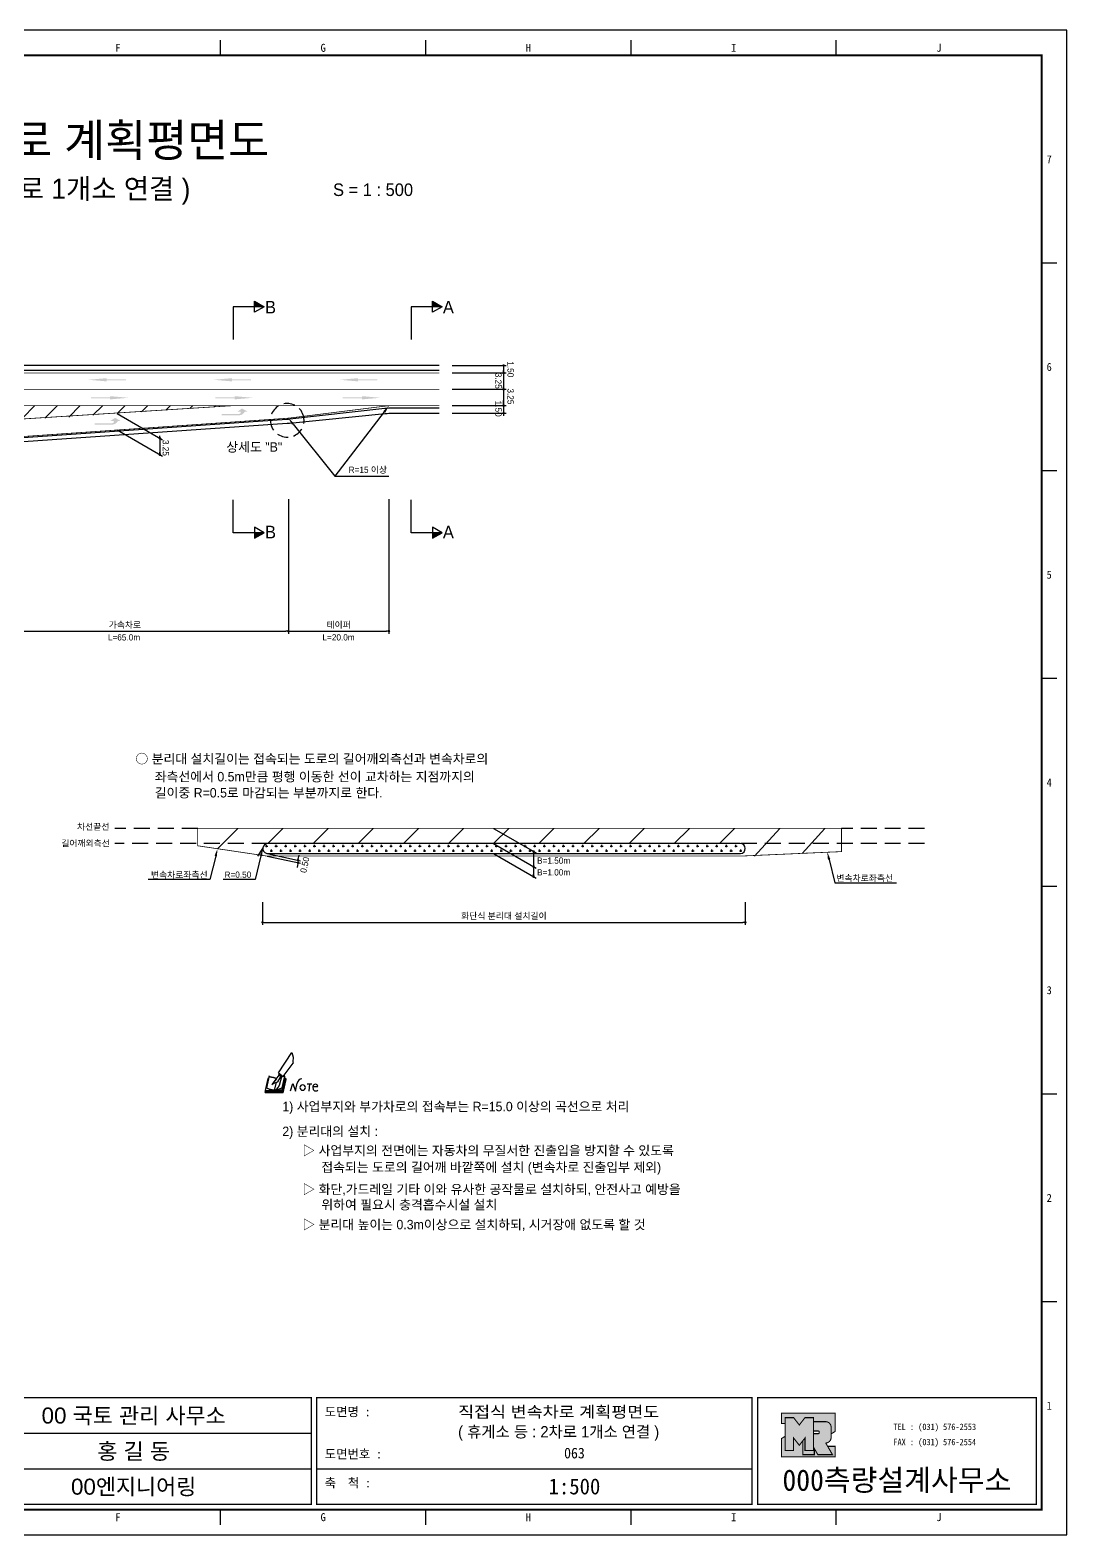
# Model space of a CAD drawing. Header units: millimetres. Extents: x 442 to 865, y 4 to 303.
# Drawn here: x 659.1 to 865.3, y 4 to 303.4 of the extents above; entities that cross this region are included whole.
import ezdxf
from ezdxf.enums import TextEntityAlignment as Align

# ---------------------------------------------------------------- set-up
doc = ezdxf.new("R2010")
doc.units = ezdxf.units.MM
doc.linetypes.add('HIDDEN', pattern=[9.525, 6.35, -3.175])
for name, color, linetype in [('CC-GSTR-0004', 4, 'Continuous'), ('CM-LANE-0030', 30, 'Continuous'), ('CZ-DIMT-0002', 7, 'Continuous'), ('CZ-LIN1-0007', 7, 'Continuous'), ('CZ-LIN2-0003', 3, 'Continuous'), ('CZ-LINE-0001', 7, 'Continuous'), ('CZ-TEXT-BOX0', 7, 'Continuous'), ('TITLE', 7, 'Continuous')]:
    doc.layers.add(name, color=color, linetype=linetype)
doc.styles.add('견고딕', font='arial.ttf')
doc.styles.add('돋움', font='')
doc.styles.add('돋음체', font='')
doc.styles.get('돋움').set_extended_font_data('Dotum')
doc.styles.get('돋음체').set_extended_font_data('DotumChe')

# ---------------------------------------------------------------- blocks, each defined once
blk = doc.blocks.new('note')
for p, q in [((0.85, 3.5), (3.53, 7.57)), ((3.53, 7.57), (3.8, 6.64)), ((3.8, 6.64), (3.69, 5.72)), ((1, 3.1), (0.75, 2.77)), ((0.85, 3.5), (1.8, 2.79)), ((1, 3.4), (0.85, 3.21)), ((0.85, 3.21), (1.52, 2.71)), ((1.8, 2.79), (3.74, 5.46)), ((3.69, 5.72), (3.74, 5.46)), ((-1.24, 2.36), (-1.77, 0)), ((-1.77, 0), (1.77, 0)), ((-1.77, 0), (-1.77, -0.3)), ((-1.53, 0.52), (-1.55, 0.54)), ((-1.01, 2.9), (-1.53, 0.52)), ((-1.48, 0.48), (-1.53, 0.52)), ((-1.43, 0.44), (-1.48, 0.48)), ((-1.38, 0.41), (-1.43, 0.44)), ((-1.33, 0.4), (-1.38, 0.41)), ((-1.27, 0.37), (-1.33, 0.4)), ((-1.22, 0.35), (-1.27, 0.37)), ((-1.13, 2.36), (-1.24, 2.36)), ((-1.17, 0.33), (-1.22, 0.35)), ((-1.12, 0.32), (-1.17, 0.33)), ((-1.02, 0.25), (-1.12, 0.32)), ((-0.97, 0.22), (-1.02, 0.25)), ((-1, 2.9), (-1.01, 2.9)), ((-0.98, 2.85), (-1, 2.9)), ((-0.95, 2.8), (-0.98, 2.85)), ((-0.93, 0.21), (-0.97, 0.22)), ((-0.9, 2.75), (-0.95, 2.8)), ((-0.88, 0.19), (-0.93, 0.21)), ((-0.85, 2.72), (-0.9, 2.75)), ((-0.8, 0.18), (-0.88, 0.19)), ((-0.79, 2.69), (-0.85, 2.72)), ((-0.75, 0.17), (-0.8, 0.18)), ((-0.74, 2.68), (-0.79, 2.69)), ((-0.7, 0.16), (-0.75, 0.17)), ((-0.69, 2.65), (-0.74, 2.68)), ((-0.64, 0.15), (-0.7, 0.16)), ((-0.64, 2.65), (-0.69, 2.65)), ((-0.59, 2.63), (-0.64, 2.65)), ((-0.58, 0.14), (-0.64, 0.15)), ((-0.54, 2.62), (-0.59, 2.63)), ((-0.53, 0.13), (-0.58, 0.14)), ((-0.48, 2.61), (-0.54, 2.62)), ((-0.48, 0.12), (-0.53, 0.13)), ((-0.43, 2.61), (-0.48, 2.61)), ((-0.43, 0.11), (-0.48, 0.12)), ((0.75, 2.77), (-0.46, 1.16)), ((0.37, 2.24), (-0.46, 1.16)), ((-0.46, 1.16), (-0.08, 1.47)), ((-0.38, 2.59), (-0.43, 2.61)), ((-0.38, 0.08), (-0.43, 0.11)), ((-0.33, 2.59), (-0.38, 2.59)), ((-0.29, 0.06), (-0.38, 0.08)), ((-0.27, 2.58), (-0.33, 2.59)), ((-0.23, 0.05), (-0.29, 0.06)), ((-0.22, 2.57), (-0.27, 2.58)), ((-0.16, 0.04), (-0.23, 0.05)), ((-0.17, 2.56), (-0.22, 2.57)), ((-0.12, 2.55), (-0.17, 2.56)), ((-0.11, 0.03), (-0.16, 0.04)), ((-0.07, 2.53), (-0.12, 2.55)), ((-0.04, 0.02), (-0.11, 0.03)), ((-0.08, 1.47), (0.72, 1.75)), ((-0.01, 2.51), (-0.07, 2.53)), ((-0.05, -0.3), (-0.05, 0)), ((0, 0), (-0.04, 0.02)), ((0.04, 2.5), (-0.01, 2.51)), ((0.37, 1.63), (0, 0)), ((0, 0), (1.6, 0.53)), ((0, 0), (1.65, 0.18)), ((0, 0.01), (0.06, 0.04)), ((0, -0.3), (0, 0)), ((0.09, 2.48), (0.04, 2.5)), ((0.05, -0.3), (0.05, 0)), ((0.06, 0.04), (0.11, 0.07)), ((0.14, 2.48), (0.09, 2.48)), ((0.11, 0.07), (0.16, 0.09)), ((0.2, 2.47), (0.14, 2.48)), ((0.16, 0.09), (0.21, 0.12)), ((0.26, 2.43), (0.18, 2.46)), ((0.21, 0.12), (0.27, 0.14)), ((0.34, 2.4), (0.26, 2.43)), ((0.27, 0.14), (0.36, 0.19)), ((0.45, 2.37), (0.34, 2.4)), ((0.36, 0.19), (0.41, 0.22)), ((0.41, 0.22), (0.46, 0.27)), ((0.46, 0.27), (0.51, 0.3)), ((0.51, 0.3), (0.56, 0.34)), ((0.56, 0.34), (0.6, 0.4)), ((0.6, 0.4), (0.64, 0.45)), ((0.64, 0.45), (0.67, 0.51)), ((0.67, 0.51), (0.74, 0.58)), ((0.72, 1.75), (1.16, 2.53)), ((0.74, 0.58), (0.79, 0.63)), ((0.79, 0.63), (0.83, 0.68)), ((0.83, 0.68), (0.86, 0.73)), ((0.86, 0.73), (0.89, 0.79)), ((0.89, 0.84), (0.92, 0.89)), ((0.89, 0.79), (0.89, 0.84)), ((0.92, 0.89), (0.96, 0.95)), ((0.96, 0.95), (1.01, 0.97)), ((1.47, 2.74), (1.01, 0.97)), ((1.16, 2.53), (1.37, 2.82)), ((2.13, 2.84), (1.44, 2.63)), ((1.52, 2.71), (1.66, 2.9)), ((1.6, 0.53), (2.13, 2.84)), ((1.65, 0.18), (2.19, 2.48)), ((1.77, 0), (2.3, 2.36)), ((1.77, -0.3), (2.3, 2.07)), ((1.77, -0.38), (2.3, 1.99)), ((1.77, -0.44), (2.3, 1.93)), ((1.77, 0), (1.77, -0.3)), ((2.19, 2.48), (2.04, 2.47)), ((2.3, 2.36), (2.16, 2.36)), ((2.3, 2.36), (2.3, 2.07)), ((3.21, -0.08), (3.68, 1.4)), ((3.68, 1.4), (4.26, -0.14)), ((4.26, -0.14), (4.56, 1.44)), ((6.55, 1.34), (7.46, 1.34)), ((7.01, 1.34), (6.87, -0.11)), ((7.71, 0.77), (7.71, 0.55)), ((7.71, 0.77), (8.67, 0.77)), ((-1.77, -0.3), (1.77, -0.3)), ((-1.77, -0.43), (-1.77, -0.3)), ((-1.77, -0.37), (1.77, -0.37)), ((-1.77, -0.43), (1.77, -0.43))]:
    blk.add_line(p, q)
for centre, major_axis, start_param, end_param in [((0.4, 2.31), (0.0702, 0.0702), 3.283946, 6.425539), ((5.68, 1.23), (-0.806, 0.806), -0.591174, 0.597824), ((5.66, 0.58), (-0.378, 0.378), 3.926991, 10.210176), ((8.3, 0.49), (0.422, 0.422), 2.265602, 4.634911), ((8.19, 0.77), (-0.342, 0.342), 3.926991, 7.068583)]:
    blk.add_ellipse(centre, major_axis=major_axis, ratio=1, start_param=start_param, end_param=end_param)
blk = doc.blocks.new('_Dot')
at = {"color": 0, "linetype": 'ByBlock', "lineweight": -2}
blk.add_line((-0.5, 0), (-1, 0), dxfattribs=at)
at = {"color": 0, "linetype": 'ByBlock', "const_width": 0.5}
blk.add_lwpolyline([(-0.25, 0, 1), (0.25, 0, 1)], format="xyb", close=True, dxfattribs=at)

msp = doc.modelspace()

# ---------------------------------------------------------------- hatches: boundary and pattern name
at = {"layer": 'CM-LANE-0030'}
h = msp.add_hatch(dxfattribs=at)
h.set_pattern_fill('ANSI31', color=256, style=0)
h.set_pattern_definition([(45, (442.667, -2.1346), (-2.245064, 2.245064), [])])
h.paths.add_polyline_path([(663.36, 226.19), (699.47, 228.69), (590.66, 228.69), (606.01, 226.38, -0.015132), (607.1, 226.19), (609.04, 226.19, 0.001024), (608.97, 226.21, -0.857281), (609.12, 227.19), (656.1, 227.19, -0.966023), (656.14, 226.19), (656.12, 226.19)])
at = {"layer": 'CZ-LIN1-0007'}
for points in [[(674.27, 234.15), (674.27, 233.93), (678.1, 233.94), (678.1, 233.72), (674.27, 233.72), (674.27, 233.51), (670.62, 233.83)], [(699.2, 234.15), (699.2, 233.93), (703.02, 233.94), (703.02, 233.72), (699.2, 233.72), (699.2, 233.51), (695.55, 233.83)], [(724.27, 234.15), (724.27, 233.93), (728.09, 233.94), (728.09, 233.72), (724.27, 233.72), (724.27, 233.51), (720.62, 233.83)], [(674.98, 230.57), (674.98, 230.36), (671.16, 230.36), (671.16, 230.14), (674.98, 230.14), (674.98, 229.93), (678.63, 230.25)], [(699.72, 230.57), (699.72, 230.36), (695.9, 230.36), (695.9, 230.14), (699.72, 230.14), (699.72, 229.93), (703.38, 230.25)], [(725.08, 230.57), (725.08, 230.36), (721.25, 230.36), (721.25, 230.14), (725.08, 230.14), (725.08, 229.93), (728.73, 230.25)], [(700.72, 226.78, 0.267976), (701.75, 227.47), (702.37, 227.47), (701.2, 228.12), (700.26, 227.48), (700.95, 227.47, -0.504994), (700.64, 227.05), (697.18, 227.03), (697.18, 226.76)], [(675.47, 224.92, 0.267976), (676.5, 225.61), (677.13, 225.61), (675.95, 226.26), (675.01, 225.62), (675.7, 225.61, -0.504994), (675.4, 225.19), (671.93, 225.17), (671.93, 224.9)]]:
    msp.add_hatch(color=256, dxfattribs=at).paths.add_polyline_path(points)
at = {"layer": 'CZ-LIN2-0003'}
h = msp.add_hatch(dxfattribs=at)
h.set_pattern_fill('CROSS', color=256, scale=0.15, style=0)
h.set_pattern_definition([(0, (373.431, -317.0757), (0.9525, 0.9525), [0.47625, -1.42875]), (90, (373.6692, -317.3138), (-0.9525, 0.9525), [0.47625, -1.42875])])
h.paths.add_polyline_path([(800.3, 141.57), (706.34, 141.57, 1), (706.34, 139.57), (800.3, 139.57, 1)])
at = {"layer": 'CZ-LINE-0001'}
for points in [[(703.71, 249.46), (703.71, 248.36), (705.61, 248.36)], [(739.09, 249.46), (739.09, 248.36), (740.99, 248.36)], [(705.61, 203.41), (703.71, 203.41), (703.71, 202.31)], [(740.99, 203.41), (739.09, 203.41), (739.09, 202.31)]]:
    msp.add_hatch(color=256, dxfattribs=at).paths.add_polyline_path(points)
at = {"layer": 'TITLE', "ltscale": 150}
h = msp.add_hatch(color=8, dxfattribs=at)
edge = h.paths.add_edge_path()
edge.add_line((819.18, 28.25), (808.51, 28.25))
edge.add_line((808.51, 28.25), (808.51, 26.17))
edge.add_line((808.51, 26.17), (809.22, 26.17))
edge.add_line((809.22, 26.17), (809.22, 27.35))
edge.add_line((809.22, 27.35), (810.91, 27.35))
edge.add_line((810.91, 27.35), (812.04, 25.89))
edge.add_line((812.04, 25.89), (813.17, 27.35))
edge.add_line((813.17, 27.35), (814.86, 27.35))
edge.add_line((814.86, 27.35), (814.86, 26.55))
edge.add_line((814.86, 26.55), (817.3, 26.55))
edge.add_arc((817.3, 25.48), 1.07, 0, 90, ccw=False)
edge.add_line((818.36, 25.48), (818.36, 24.11))
edge.add_line((818.36, 24.11), (819.18, 24.62))
edge.add_line((819.18, 24.62), (819.18, 28.25))
h.paths.add_polyline_path([(812.72, 22.73), (812.04, 21.85), (810.91, 23.3), (810.91, 20.79), (809.22, 20.79), (809.22, 23.64), (808.51, 23.2), (808.51, 19.56), (819.18, 19.56), (819.18, 21.64), (817.68, 21.64), (818.64, 19.99), (815.73, 19.99), (815.03, 21.2), (815.03, 19.99), (812.72, 19.99)])
msp.add_hatch(color=5, dxfattribs=at).paths.add_polyline_path([(814.86, 27.35), (813.17, 27.35), (812.04, 25.89), (810.91, 27.35), (809.22, 27.35), (809.22, 20.79), (810.91, 20.79), (810.91, 23.3), (812.04, 21.85), (813.17, 23.3), (813.17, 20.79), (814.86, 20.79)])
h = msp.add_hatch(color=161, dxfattribs=at)
edge = h.paths.add_edge_path()
edge.add_arc((817.3, 25.48), 1.07, 360, 450)
edge.add_line((817.3, 26.55), (814.86, 26.55))
edge.add_line((814.86, 26.55), (814.86, 24.7))
edge.add_line((814.86, 24.7), (815.85, 24.7))
edge.add_arc((815.85, 24.58), 0.113, 0, 90, ccw=False)
edge.add_line((815.97, 24.58), (815.97, 24.27))
edge.add_arc((815.85, 24.27), 0.113, 270, 360, ccw=False)
edge.add_line((815.85, 24.16), (814.86, 24.16))
edge.add_line((814.86, 24.16), (814.86, 20.79))
edge.add_line((814.86, 20.79), (813.17, 20.79))
edge.add_line((813.17, 20.79), (813.17, 23.3))
edge.add_line((813.17, 23.3), (812.72, 22.73))
edge.add_line((812.72, 22.73), (812.72, 19.99))
edge.add_line((812.72, 19.99), (815.03, 19.99))
edge.add_line((815.03, 19.99), (815.03, 21.2))
edge.add_line((815.03, 21.2), (815.73, 19.99))
edge.add_line((815.73, 19.99), (818.64, 19.99))
edge.add_line((818.64, 19.99), (817.3, 22.31))
edge.add_arc((817.3, 23.38), 1.07, 270, 360)
edge.add_line((818.36, 23.38), (818.36, 25.48))

# ---------------------------------------------------------------- linework, layer by layer
at = {"color": 0, "linetype": 'ByBlock', "lineweight": -2}
for p, q in [((753.24, 236.44), (753.24, 236.19)), ((753.24, 235.44), (753.24, 235.69)), ((753.24, 234.94), (753.24, 234.69)), ((753.24, 232.19), (753.24, 232.44)), ((753.24, 231.69), (753.24, 231.44)), ((753.24, 228.94), (753.24, 229.19)), ((753.24, 228.94), (753.24, 229.19)), ((753.24, 226.94), (753.24, 226.69)), ((753.24, 226.94), (753.24, 226.69)), ((684.88, 222.43), (684.88, 222.68)), ((684.88, 221.93), (684.88, 221.68)), ((684.87, 219.18), (684.87, 219.43)), ((712.4, 138.5), (712.46, 138.75)), ((759.19, 139.74), (759.19, 139.49)), ((712.3, 137.51), (712.25, 137.27)), ((759.19, 136.74), (759.19, 136.49)), ((759.19, 135.24), (759.19, 135.49))]:
    msp.add_line(p, q, dxfattribs=at)
at = {"color": 0, "linetype": 'ByBlock', "const_width": 0.25}
for points in [[(753.24, 236.56, 1), (753.24, 236.81, 1)], [(753.24, 235.06, 1), (753.24, 235.31, 1)], [(753.24, 235.31, 1), (753.24, 235.06, 1)], [(753.24, 231.81, 1), (753.24, 232.06, 1)], [(753.24, 232.06, 1), (753.24, 231.81, 1)], [(753.24, 228.81, 1), (753.24, 228.56, 1)], [(753.24, 228.81, 1), (753.24, 228.56, 1)], [(753.24, 227.06, 1), (753.24, 227.31, 1)], [(753.24, 227.06, 1), (753.24, 227.31, 1)], [(684.88, 222.06, 1), (684.88, 222.31, 1)], [(684.88, 222.31, 1), (684.88, 222.06, 1)], [(684.87, 219.06, 1), (684.87, 218.81, 1)], [(712.38, 138.38, 1), (712.33, 138.14, 1)], [(712.33, 137.64, 1), (712.38, 137.88, 1)], [(759.19, 139.86, 1), (759.19, 140.11, 1)], [(759.19, 136.86, 1), (759.19, 137.11, 1)], [(759.19, 135.11, 1), (759.19, 134.86, 1)]]:
    msp.add_lwpolyline(points, format="xyb", close=True, dxfattribs=at)
at = {"layer": 'CC-GSTR-0004'}
for points in [[(740.42, 236.69), (565.42, 236.69)], [(740.42, 235.69), (565.42, 235.69)]]:
    msp.add_lwpolyline(points, dxfattribs=at)
for points in [[(740.42, 228.19), (731.26, 228.19, 0.028022), (729.58, 228.09), (729.58, 228.09), (710.74, 225.97), (710.74, 225.97, -0.010735), (710.1, 225.92), (710.1, 225.92), (655.8, 222.16, 0.201252), (645.61, 217.03)], [(646.18, 216.54, -0.201252), (655.85, 221.41), (710.19, 225.17, 0.007667), (710.65, 225.21), (729.67, 227.11, -0.024952), (731.17, 227.19), (740.42, 227.19)]]:
    msp.add_lwpolyline(points, format="xyb", dxfattribs=at)
at = {"layer": 'CM-LANE-0030'}
for p, q in [((696.33, 140.53), (700.37, 144.57)), ((706.35, 141.57), (709.35, 144.57)), ((715.33, 141.57), (718.33, 144.57)), ((724.31, 141.57), (727.31, 144.57)), ((733.29, 141.57), (736.29, 144.57)), ((742.27, 141.57), (745.27, 144.57)), ((751.25, 141.57), (754.25, 144.57)), ((760.23, 141.57), (763.23, 144.57)), ((769.21, 141.57), (772.21, 144.57)), ((778.19, 141.57), (781.19, 144.57)), ((787.18, 141.57), (790.18, 144.57)), ((796.16, 141.57), (799.16, 144.57)), ((803.14, 139.07), (808.14, 144.57)), ((812.61, 139.61), (817.12, 144.57)), ((704.35, 139.07), (705.34, 140.55))]:
    msp.add_line(p, q, dxfattribs=at)
at = {"layer": 'CM-LANE-0030', "const_width": 0.15}
msp.add_lwpolyline([(740.42, 231.94), (565.42, 231.94)], dxfattribs=at)
for points in [[(656.12, 225.94), (609.04, 225.94, -0.06063), (609.04, 225.94), (590.66, 228.69), (699.47, 228.69)], [(820.44, 144.57), (820.44, 139.96), (800.34, 139.07), (706.18, 139.07, -0.142447), (706.18, 139.07), (692.4, 141.12), (692.4, 144.57)]]:
    msp.add_lwpolyline(points, format="xyb", close=True, dxfattribs=at)
at = {"layer": 'CZ-LIN1-0007', "const_width": 0.15}
msp.add_lwpolyline([(740.42, 235.19), (565.42, 235.19)], dxfattribs=at)
msp.add_lwpolyline([(740.42, 228.69), (731.35, 228.69), (731.35, 228.69, 0.031099), (729.49, 228.57), (710.83, 226.24), (710.83, 226.24, -0.01381), (710, 226.16), (710, 226.16), (655.78, 222.41, 0.201252), (645.42, 217.19)], format="xyb", dxfattribs=at)
at = {"layer": 'CZ-LIN1-0007', "linetype": 'HIDDEN', "const_width": 0.15}
msp.add_lwpolyline([(731.35, 228.69), (699.47, 228.69)], dxfattribs=at)
at = {"layer": 'CZ-LIN2-0003'}
msp.add_lwpolyline([(800.3, 141.57), (706.34, 141.57, 0.857281), (706.04, 139.62, -0.001024), (706.18, 139.57), (800.34, 139.57), (800.37, 139.57, 0.966023)], format="xyb", close=True, dxfattribs=at)
at = {"layer": 'CZ-LINE-0001'}
for p, q in [((703.71, 247.26), (703.71, 249.46)), ((703.71, 249.46), (705.61, 248.36)), ((739.09, 247.26), (739.09, 249.46)), ((739.09, 249.46), (740.99, 248.36)), ((705.61, 248.36), (699.47, 248.36)), ((699.47, 248.36), (699.47, 241.82)), ((705.61, 248.36), (703.71, 247.26)), ((740.99, 248.36), (734.85, 248.36)), ((734.85, 248.36), (734.85, 241.82)), ((740.99, 248.36), (739.09, 247.26)), ((743.02, 236.69), (753.74, 236.69)), ((743.02, 235.19), (753.74, 235.19)), ((743.02, 235.19), (753.74, 235.19)), ((753.24, 236.19), (753.24, 227.19)), ((743.02, 231.94), (753.74, 231.94)), ((743.02, 231.94), (753.74, 231.94)), ((743.02, 228.69), (753.74, 228.69)), ((743.02, 228.69), (753.74, 228.69)), ((753.24, 229.19), (753.24, 229.69)), ((676.38, 227.09), (685.38, 221.9)), ((743.02, 227.19), (753.74, 227.19)), ((743.02, 227.19), (753.74, 227.19)), ((676.37, 223.84), (685.37, 218.64)), ((684.88, 221.68), (684.88, 218.68)), ((719.64, 214.67), (730.42, 214.67)), ((699.47, 203.41), (699.47, 209.95)), ((710.42, 210.09), (710.42, 183.32)), ((710.42, 210.09), (710.42, 183.32)), ((730.42, 210.09), (730.42, 183.32)), ((734.85, 203.41), (734.85, 209.95)), ((705.61, 203.41), (703.71, 204.51)), ((703.71, 204.51), (703.71, 202.31)), ((740.99, 203.41), (739.09, 204.51)), ((739.09, 204.51), (739.09, 202.31)), ((705.61, 203.41), (699.47, 203.41)), ((703.71, 202.31), (705.61, 203.41)), ((740.99, 203.41), (734.85, 203.41)), ((739.09, 202.31), (740.99, 203.41)), ((645.92, 183.82), (709.92, 183.82)), ((710.92, 183.82), (729.92, 183.82)), ((751.25, 144.57), (759.69, 139.7)), ((751.25, 141.57), (759.69, 136.7)), ((706.18, 139.57), (712.84, 138.15)), ((706.18, 139.07), (712.84, 137.65)), ((712.46, 138.75), (712.56, 139.24)), ((751.25, 139.57), (759.69, 134.7)), ((759.19, 139.99), (759.19, 134.99)), ((712.25, 137.27), (712.15, 136.78)), ((705.28, 129.93), (705.28, 125.39)), ((801.3, 129.93), (801.3, 125.39)), ((705.78, 125.89), (800.8, 125.89))]:
    msp.add_line(p, q, dxfattribs=at)
at = {"layer": 'CZ-LINE-0001', "linetype": 'HIDDEN', "ltscale": 0.35}
msp.add_line((713.52, 226.16), (713.52, 226.16), dxfattribs=at)
at = {"layer": 'CZ-LINE-0001', "linetype": 'HIDDEN', "ltscale": 0.5}
for p, q in [((692.4, 144.57), (675.88, 144.57)), ((836.96, 144.57), (820.44, 144.57)), ((706.34, 141.57), (675.88, 141.57)), ((836.96, 141.57), (800.3, 141.57))]:
    msp.add_line(p, q, dxfattribs=at)
at = {"layer": 'CZ-LINE-0001'}
for points in [[(711.35, 225.02), (719.64, 214.67)], [(729.5, 227.45), (719.64, 214.67)], [(695.97, 139.08), (694.8, 134.41), (682.57, 134.41)], [(704.97, 139.1), (703.8, 134.43), (697.46, 134.43)]]:
    msp.add_lwpolyline(points, dxfattribs=at)
at = {"layer": 'CZ-LINE-0001', "extrusion": (0, 0, -1)}
msp.add_lwpolyline([(-817.97, 138.41), (-819.14, 133.75), (-831.37, 133.75)], dxfattribs=at)
at = {"layer": 'CZ-LINE-0001', "linetype": 'HIDDEN', "ltscale": 0.35}
msp.add_arc((710.2, 225.76), 3.35, 6.7667, 6.749, dxfattribs=at)
at = {"layer": 'CZ-LINE-0001'}
for points in [[(729.31, 227.6), (730.42, 228.64), (729.7, 227.3)], [(711.16, 224.87), (710.42, 226.19), (711.55, 225.18)], [(695.73, 139.14), (696.33, 140.53), (696.21, 139.02)], [(704.73, 139.16), (705.34, 140.55), (705.21, 139.04)]]:
    msp.add_solid(points, dxfattribs=at)
at = {"layer": 'CZ-LINE-0001', "extrusion": (0, 0, -1)}
msp.add_solid([(-818.21, 138.47), (-817.6, 139.87), (-817.73, 138.35)], dxfattribs=at)
at = {"layer": 'TITLE', "color": 7, "linetype": 'Continuous'}
for p, q in [((696.93, 298.36), (696.93, 301.38)), ((737.75, 298.36), (737.75, 301.38)), ((778.58, 298.36), (778.58, 301.38)), ((819.4, 298.36), (819.4, 301.38)), ((863.25, 257.03), (860.23, 257.03)), ((863.25, 215.7), (860.23, 215.7)), ((863.25, 174.37), (860.23, 174.37)), ((863.25, 133.04), (860.23, 133.04)), ((863.25, 91.71), (860.23, 91.71)), ((863.25, 50.39), (860.23, 50.39)), ((696.93, 6.03), (696.93, 9.06)), ((737.75, 6.03), (737.75, 9.06)), ((778.58, 6.03), (778.58, 9.06)), ((819.4, 6.03), (819.4, 9.06))]:
    msp.add_line(p, q, dxfattribs=at)
at = {"layer": 'TITLE', "ltscale": 150}
for p, q in [((628.38, 24.27), (714.99, 24.27)), ((628.38, 17.19), (714.99, 17.19)), ((716.05, 17.19), (802.66, 17.19))]:
    msp.add_line(p, q, dxfattribs=at)
at = {"layer": 'TITLE'}
msp.add_line((860.34, 9.06), (451.48, 9.06), dxfattribs=at)
msp.add_lwpolyline([(441.9, 4.02), (865.26, 4.02), (865.26, 303.4), (441.9, 303.4)], close=True, dxfattribs=at)
at = {"layer": 'TITLE', "linetype": 'Continuous', "const_width": 0.403}
msp.add_lwpolyline([(451.98, 9.06), (451.98, 298.36), (860.23, 298.36), (860.23, 9.06)], close=True, dxfattribs=at)
at = {"layer": 'TITLE', "ltscale": 150}
for points, const_width in [([(714.99, 10.12), (628.38, 10.12), (628.38, 31.34), (714.99, 31.34)], 0.265), ([(716.05, 31.34), (802.66, 31.34), (802.66, 10.12), (716.05, 10.12)], 0.265), ([(859.17, 31.34), (859.17, 10.12), (803.73, 10.12), (803.73, 31.34), (859.17, 31.34)], 0.265), ([(814.86, 27.35), (813.17, 27.35), (812.04, 25.89), (810.91, 27.35), (809.22, 27.35), (809.22, 20.79), (810.91, 20.79), (810.91, 23.3), (812.04, 21.85), (813.17, 23.3), (813.17, 20.79), (814.86, 20.79)], 0.212), ([(812.72, 22.73), (812.04, 21.85), (810.91, 23.3), (810.91, 20.79), (809.22, 20.79), (809.22, 23.64), (808.51, 23.2), (808.51, 19.56), (819.18, 19.56), (819.18, 21.64), (817.68, 21.64), (818.64, 19.99), (815.73, 19.99), (815.03, 21.2), (815.03, 19.99), (812.72, 19.99)], 0.212)]:
    msp.add_lwpolyline(points, close=True, dxfattribs=dict(at, const_width=const_width))
at = {"layer": 'TITLE', "ltscale": 150, "const_width": 0.212}
for points in [[(819.18, 28.25), (808.51, 28.25), (808.51, 26.17), (809.22, 26.17), (809.22, 27.35), (810.91, 27.35), (812.04, 25.89), (813.17, 27.35), (814.86, 27.35), (814.86, 26.55), (817.3, 26.55, -0.414214), (818.36, 25.48), (818.36, 24.11), (819.18, 24.62)], [(818.36, 25.48, 0.414214), (817.3, 26.55), (814.86, 26.55), (814.86, 24.7), (815.85, 24.7, -0.414214), (815.97, 24.58), (815.97, 24.27, -0.414214), (815.85, 24.16), (814.86, 24.16), (814.86, 20.79), (813.17, 20.79), (813.17, 23.3), (812.72, 22.73), (812.72, 19.99), (815.03, 19.99), (815.03, 21.2), (815.73, 19.99), (818.64, 19.99), (817.3, 22.31, 0.414214), (818.36, 23.38)]]:
    msp.add_lwpolyline(points, format="xyb", close=True, dxfattribs=at)

# ---------------------------------------------------------------- block references
at = {"layer": 'CZ-LINE-0001', "xscale": 0.5, "yscale": 0.5, "zscale": 0.5}
for p in [(710.42, 183.82), (730.42, 183.82), (801.3, 125.89)]:
    msp.add_blockref('_Dot', p, dxfattribs=at)
at = {"layer": 'CZ-LINE-0001', "xscale": 0.5, "yscale": 0.5, "zscale": 0.5, "rotation": 180}
for p in [(710.42, 183.82), (705.28, 125.89)]:
    msp.add_blockref('_Dot', p, dxfattribs=at)
at = {"layer": 'CZ-TEXT-BOX0'}
msp.add_blockref('note', (707.61, 92.44), dxfattribs=at)

# ---------------------------------------------------------------- texts
at = {"layer": 'CZ-DIMT-0002', "style": '돋움'}
for s, height, p in [('B', 2.5, (706.87, 248.28)), ('A', 2.5, (742.25, 248.28)), ('상세도 "B"', 1.875, (703.65, 220.46)), ('R=15 이상', 1.25, (726.23, 215.92)), ('B', 2.5, (706.87, 203.54)), ('A', 2.5, (742.25, 203.54)), ('L=65.0m', 1.25, (677.74, 182.59)), ('L=20.0m', 1.25, (720.41, 182.59)), ('차선끝선', 1.25, (671.61, 144.91))]:
    msp.add_text(s, height=height, dxfattribs=at).set_placement(p, align=Align.MIDDLE_CENTER)
for s, p in [('1.50', (754, 237.5)), ('3.25', (751.57, 235.22)), ('3.25', (754, 232.11)), ('1.50', (751.57, 229.67))]:
    msp.add_text(s, height=1.25, rotation=270, dxfattribs=at).set_placement(p)
for s, p in [('○ 분리대 설치길이는 접속되는 도로의 길어깨외측선과 변속차로의', (680, 158.43)), ('좌측선에서 0.5m만큼 평행 이동한 선이 교차하는 지점까지의', (683.85, 154.87)), ('길이중 R=0.5로 마감되는 부분까지로 한다.', (683.85, 151.67)), ('1) 사업부지와 부가차로의 접속부는 R=15.0 이상의 곡선으로 처리', (709.22, 89.25)), ('2) 분리대의 설치 :', (709.22, 84.31)), ('▷ 사업부지의 전면에는 자동차의 무질서한 진출입을 방지할 수 있도록', (713.2, 80.5)), ('접속되는 도로의 길어깨 바깥쪽에 설치 (변속차로 진출입부 제외)', (716.98, 77.18)), ('▷ 화단,가드레일 기타 이와 유사한 공작물로 설치하되, 안전사고 예방을', (713.2, 72.78)), ('위하여 필요시 충격흡수시설 설치', (716.98, 69.71)), ('▷ 분리대 높이는 0.3m이상으로 설치하되, 시거장애 없도록 할 것', (713.2, 65.76))]:
    msp.add_text(s, height=1.875, dxfattribs=at).set_placement(p, align=Align.MIDDLE_LEFT)
for s, p in [('길어깨외측선', (665.26, 140.99)), ('B=1.50m', (759.89, 137.55)), ('변속차로좌측선', (683.1, 134.72)), ('R=0.50', (697.73, 134.75)), ('B=1.00m', (759.89, 135.21)), ('변속차로좌측선', (819.42, 134.06))]:
    msp.add_text(s, height=1.25, dxfattribs=at).set_placement(p)
at = {"layer": 'CZ-DIMT-0002', "char_height": 1.25, "attachment_point": 5, "style": '돋움'}
for s, insert, rotation in [('3.25', (686.03, 220.28), 270), ('\\A1;0.50', (713.7, 137.32), 78.0015)]:
    msp.add_mtext(s, dxfattribs=dict(at, insert=insert, rotation=rotation))
at = {"layer": 'CZ-LINE-0001', "char_height": 1.25, "attachment_point": 5, "style": '돋움'}
for s, insert in [('\\A1;가속차로', (677.92, 185.01)), ('\\A1;테이퍼', (720.42, 185.01)), ('\\A1;화단식 분리대 설치길이', (753.29, 127.09))]:
    msp.add_mtext(s, dxfattribs=dict(at, insert=insert))
at = {"layer": 'TITLE', "color": 3, "linetype": 'Continuous', "style": '돋음체'}
for s, p in [('F', (676.52, 299.87)), ('G', (717.34, 299.87)), ('H', (758.16, 299.87)), ('I', (798.99, 299.87)), ('J', (839.81, 299.87)), ('7', (861.74, 277.7)), ('6', (861.74, 236.37)), ('5', (861.74, 195.04)), ('4', (861.74, 153.71)), ('3', (861.74, 112.38)), ('2', (861.74, 71.06)), ('1', (861.74, 29.73)), ('F', (676.52, 7.55)), ('G', (717.34, 7.55)), ('H', (758.16, 7.55)), ('I', (798.99, 7.55)), ('J', (839.81, 7.55))]:
    msp.add_text(s, height=1.59, dxfattribs=at).set_placement(p, align=Align.MIDDLE)
at = {"layer": 'TITLE', "style": '돋움'}
for s, height, p in [('직접식 변속차로 계획평면도', 6.5, (655.32, 281.48)), ('( 휴게소 등 : 2차로 1개소 연결 )', 4, (655.36, 271.85))]:
    msp.add_text(s, height=height, dxfattribs=at).set_placement(p, align=Align.MIDDLE_CENTER)
msp.add_text('S = 1 : 500', height=2.5, dxfattribs=at).set_placement((719.31, 271.64), align=Align.MIDDLE_LEFT)
at = {"layer": 'TITLE', "color": 7, "linetype": 'Continuous', "style": '견고딕'}
for s, height, p in [('00 국토 관리 사무소', 3.1832, (679.65, 27.8)), ('홍 길 동', 3.183, (679.65, 20.73)), ('00엔지니어링', 3.183, (679.65, 13.65))]:
    msp.add_text(s, height=height, dxfattribs=at).set_placement(p, align=Align.MIDDLE)
at = {"layer": 'TITLE', "style": '돋음체'}
for s, p in [('도면명 :', (717.65, 27.63)), ('도면번호 :', (717.65, 19.23)), ('축  척 :', (717.65, 13.48))]:
    msp.add_text(s, height=1.804, dxfattribs=at).set_placement(p)
at = {"layer": 'TITLE', "style": '돋움'}
for s, width, p, p2 in [('직접식 변속차로 계획평면도', 1.010039, (744.18, 27.37), (784.18, 27.37)), ('( 휴게소 등 : 2차로 1개소 연결 )', 0.876755, (744.18, 23.42), (784.18, 23.42))]:
    msp.add_text(s, height=2.25, dxfattribs=dict(at, width=width)).set_placement(p, p2, align=Align.FIT)
at = {"layer": 'TITLE', "color": 180, "style": '돋음체'}
for s, p in [('TEL : (031) 576-2553', (830.75, 24.89)), ('FAX : (031) 576-2554', (830.75, 21.87))]:
    msp.add_text(s, height=1.2733, dxfattribs=at).set_placement(p)
at = {"layer": 'TITLE', "linetype": 'Continuous', "style": '돋음체'}
for s, height, p in [('063', 2.122, (767.32, 20.29)), ('1:500', 3.183, (767.32, 13.65))]:
    msp.add_text(s, height=height, dxfattribs=at).set_placement(p, align=Align.MIDDLE)
at = {"layer": 'TITLE', "color": 180, "style": '돋음체'}
msp.add_text('000측량설계사무소', height=4.244, dxfattribs=at).set_placement((831.45, 12.8), align=Align.CENTER)

doc.saveas('drawing.dxf')
